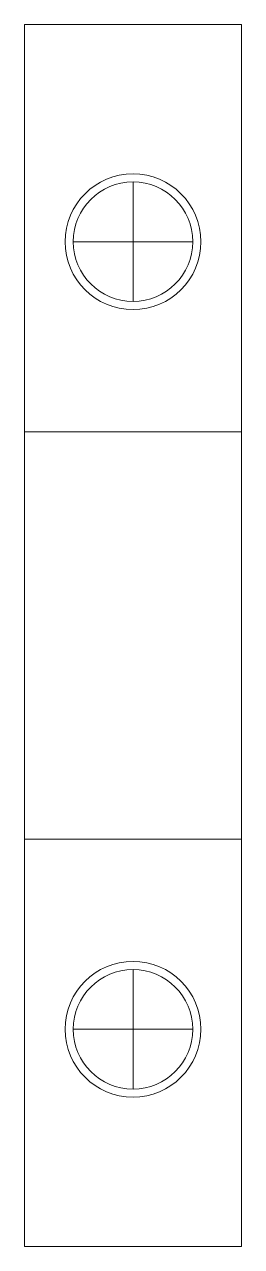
# Model space of a CAD drawing. Header units: inches. Extents: x 0 to 8, y 0 to 45.
import ezdxf

# ---------------------------------------------------------------- set-up
doc = ezdxf.new("R2010")
doc.units = ezdxf.units.IN
doc.layers.add('CHANGE', color=4, linetype='Continuous', lineweight=13)

# ---------------------------------------------------------------- blocks, each defined once
blk = doc.blocks.new('TEMINAL CH')
at = {"layer": 'CHANGE', "color": 4}
for p, q in [((874.496, 237.698), (866.496, 237.698)), ((866.496, 237.698), (866.496, 192.698)), ((874.496, 192.698), (874.496, 237.698)), ((874.496, 222.698), (866.496, 222.698)), ((874.496, 207.698), (866.496, 207.698)), ((866.496, 192.698), (874.496, 192.698))]:
    blk.add_line(p, q, dxfattribs=at)
for points in [[(870.496, 227.498), (870.496, 231.898)], [(868.296, 229.698), (872.696, 229.698)], [(870.496, 198.498), (870.496, 202.898)], [(868.296, 200.698), (872.696, 200.698)]]:
    blk.add_lwpolyline(points, dxfattribs=at)
for centre, radius in [((870.496, 229.698), 2.5), ((870.496, 229.698), 2.2), ((870.496, 200.698), 2.5), ((870.496, 200.698), 2.2)]:
    blk.add_circle(centre, radius, dxfattribs=at)

msp = doc.modelspace()

# ---------------------------------------------------------------- block references
msp.add_blockref('TEMINAL CH', (-866.496, -192.698))

doc.saveas('drawing.dxf')
